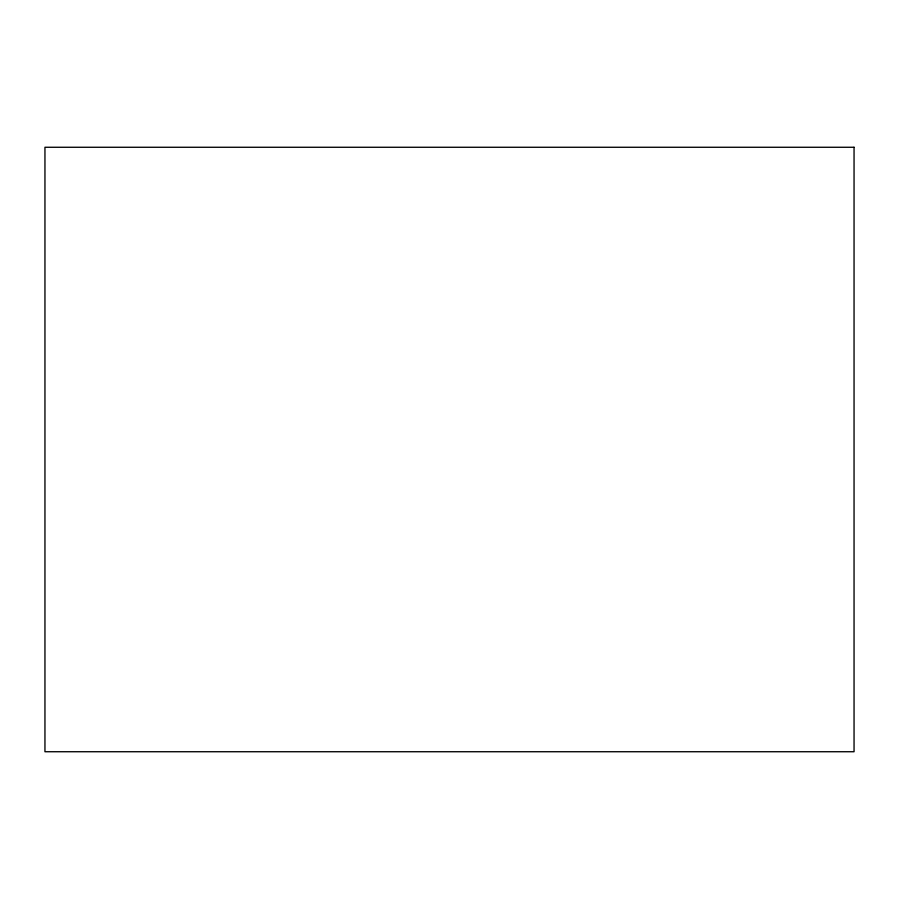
<?xml version="1.0" encoding="UTF-8"?>
<svg xmlns="http://www.w3.org/2000/svg" width="899" height="899" viewBox="0 0 899 899"><rect width="100%" height="100%" fill="white"/><g stroke="black" fill="none" stroke-linecap="round" stroke-linejoin="round"><path stroke-width="1.35" d="M854.05 147.267L44.95 147.267L44.95 751.733L854.05 751.733L854.05 147.267"/></g></svg>
